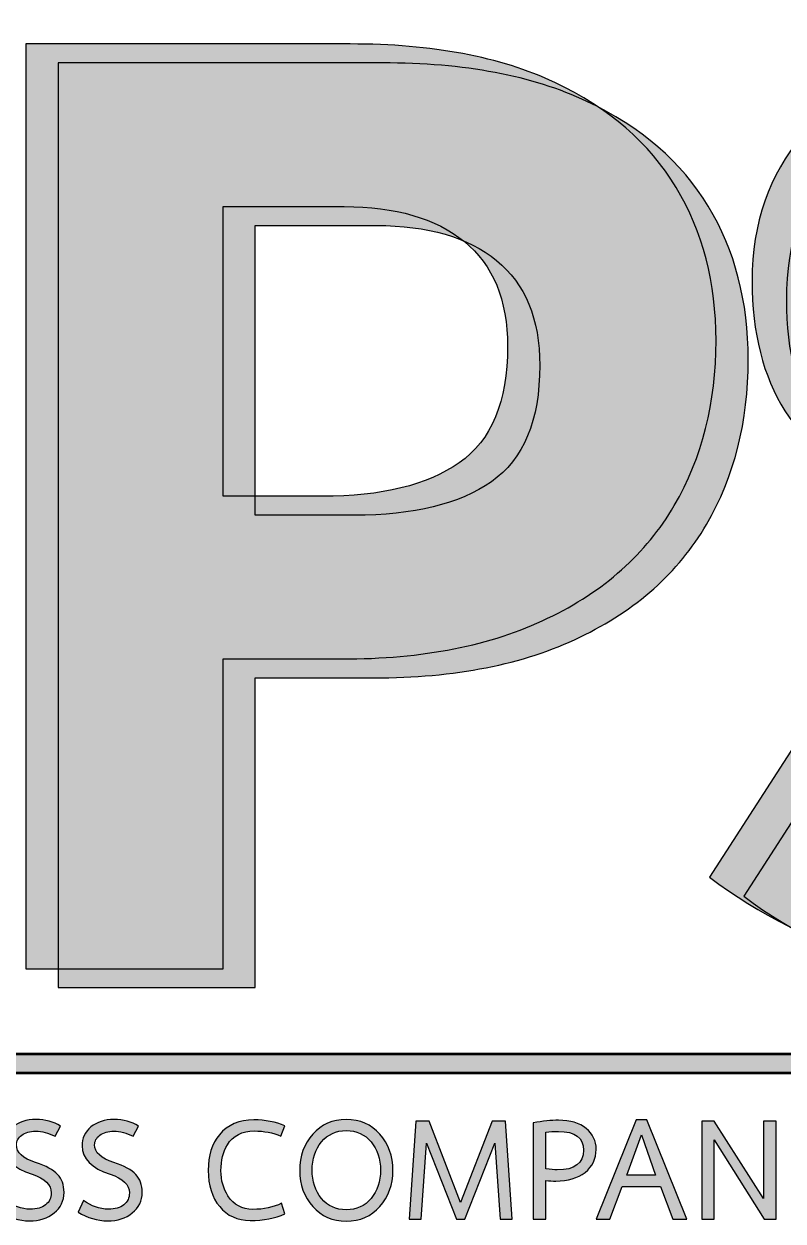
# Model space of a CAD drawing. Header units: feet. Extents: x 0 to 841, y 0 to 594.
# Drawn here: x 607.16 to 610.68, y 29.43 to 34.99 of the extents above; entities that cross this region are included whole.
import ezdxf

# ---------------------------------------------------------------- set-up
doc = ezdxf.new("R2010")
doc.units = ezdxf.units.FT
doc.header["$MEASUREMENT"] = 0
doc.layers.add('CPS LOGO', color=7, linetype='Continuous')
doc.layers.add('Layer 1', color=8, linetype='Continuous')

# ---------------------------------------------------------------- blocks, each defined once
blk = doc.blocks.new('CPS LOGO')
h = blk.add_hatch(color=256)
h.dxf.hatch_style = 1
edge = h.paths.add_edge_path()
edge.add_spline(control_points=[(-6.096, -4.773), (-6.096, -4.951), (-6.166, -5.095), (-6.304, -5.205), (-6.442, -5.315), (-6.615, -5.37), (-6.822, -5.37), (-7.042, -5.37), (-7.248, -5.309), (-7.438, -5.186), (-7.438, -5.186), (-7.325, -4.941), (-7.325, -4.941), (-7.165, -5.064), (-6.992, -5.125), (-6.805, -5.125), (-6.668, -5.125), (-6.56, -5.095), (-6.482, -5.033), (-6.404, -4.971), (-6.365, -4.889), (-6.365, -4.786), (-6.365, -4.614), (-6.499, -4.483), (-6.767, -4.394), (-7.161, -4.265), (-7.358, -4.068), (-7.358, -3.801), (-7.358, -3.64), (-7.296, -3.508), (-7.172, -3.403), (-7.047, -3.299), (-6.886, -3.246), (-6.687, -3.246), (-6.489, -3.246), (-6.317, -3.292), (-6.172, -3.384), (-6.172, -3.384), (-6.285, -3.599), (-6.285, -3.599), (-6.425, -3.527), (-6.56, -3.491), (-6.692, -3.491), (-6.812, -3.491), (-6.909, -3.519), (-6.983, -3.575), (-7.057, -3.631), (-7.094, -3.699), (-7.094, -3.779), (-7.094, -3.937), (-6.96, -4.06), (-6.692, -4.149), (-6.474, -4.221), (-6.32, -4.304), (-6.231, -4.399), (-6.141, -4.493), (-6.096, -4.618), (-6.096, -4.773)], knot_values=[0, 0, 0, 0, 1, 1, 1, 2, 2, 2, 3, 3, 3, 4, 4, 4, 5, 5, 5, 6, 6, 6, 7, 7, 7, 8, 8, 8, 9, 9, 9, 10, 10, 10, 11, 11, 11, 12, 12, 12, 13, 13, 13, 14, 14, 14, 15, 15, 15, 16, 16, 16, 17, 17, 17, 18, 18, 18, 19, 19, 19, 19], degree=3, periodic=0)
h = blk.add_hatch(color=256)
h.dxf.hatch_style = 1
edge = h.paths.add_edge_path()
edge.add_spline(control_points=[(-4.458, -4.773), (-4.458, -4.951), (-4.527, -5.095), (-4.665, -5.205), (-4.803, -5.315), (-4.976, -5.37), (-5.183, -5.37), (-5.403, -5.37), (-5.609, -5.309), (-5.799, -5.186), (-5.799, -5.186), (-5.686, -4.941), (-5.686, -4.941), (-5.526, -5.064), (-5.353, -5.125), (-5.166, -5.125), (-5.029, -5.125), (-4.921, -5.095), (-4.843, -5.033), (-4.765, -4.971), (-4.726, -4.889), (-4.726, -4.786), (-4.726, -4.614), (-4.86, -4.483), (-5.128, -4.394), (-5.522, -4.265), (-5.719, -4.068), (-5.719, -3.801), (-5.719, -3.64), (-5.657, -3.508), (-5.533, -3.403), (-5.408, -3.299), (-5.247, -3.246), (-5.049, -3.246), (-4.85, -3.246), (-4.678, -3.292), (-4.533, -3.384), (-4.533, -3.384), (-4.646, -3.599), (-4.646, -3.599), (-4.786, -3.527), (-4.921, -3.491), (-5.053, -3.491), (-5.173, -3.491), (-5.27, -3.519), (-5.344, -3.575), (-5.418, -3.631), (-5.455, -3.699), (-5.455, -3.779), (-5.455, -3.937), (-5.321, -4.06), (-5.053, -4.149), (-4.835, -4.221), (-4.681, -4.304), (-4.592, -4.399), (-4.502, -4.493), (-4.458, -4.618), (-4.458, -4.773)], knot_values=[0, 0, 0, 0, 1, 1, 1, 2, 2, 2, 3, 3, 3, 4, 4, 4, 5, 5, 5, 6, 6, 6, 7, 7, 7, 8, 8, 8, 9, 9, 9, 10, 10, 10, 11, 11, 11, 12, 12, 12, 13, 13, 13, 14, 14, 14, 15, 15, 15, 16, 16, 16, 17, 17, 17, 18, 18, 18, 19, 19, 19, 19], degree=3, periodic=0)
h = blk.add_hatch(color=256)
h.dxf.hatch_style = 1
edge = h.paths.add_edge_path()
edge.add_spline(control_points=[(-1.465, -5.224), (-1.669, -5.316), (-1.912, -5.362), (-2.194, -5.362), (-2.46, -5.362), (-2.673, -5.265), (-2.833, -5.072), (-2.994, -4.878), (-3.074, -4.625), (-3.074, -4.313), (-3.074, -4.003), (-2.996, -3.754), (-2.84, -3.565), (-2.666, -3.358), (-2.425, -3.255), (-2.115, -3.255), (-1.877, -3.255), (-1.66, -3.296), (-1.465, -3.38), (-1.465, -3.38), (-1.549, -3.595), (-1.549, -3.595), (-1.716, -3.523), (-1.902, -3.487), (-2.106, -3.487), (-2.363, -3.487), (-2.552, -3.585), (-2.672, -3.779), (-2.761, -3.923), (-2.806, -4.103), (-2.806, -4.321), (-2.806, -4.522), (-2.757, -4.697), (-2.659, -4.846), (-2.536, -5.035), (-2.363, -5.13), (-2.14, -5.13), (-1.908, -5.13), (-1.707, -5.087), (-1.536, -5.001), (-1.536, -5.001), (-1.465, -5.224), (-1.465, -5.224)], knot_values=[0, 0, 0, 0, 1, 1, 1, 2, 2, 2, 3, 3, 3, 4, 4, 4, 5, 5, 5, 6, 6, 6, 7, 7, 7, 8, 8, 8, 9, 9, 9, 10, 10, 10, 11, 11, 11, 12, 12, 12, 13, 13, 13, 14, 14, 14, 14], degree=3, periodic=0)
h = blk.add_hatch(color=256)
h.dxf.hatch_style = 1
edge = h.paths.add_edge_path()
edge.add_spline(control_points=[(0.539, -4.308), (0.539, -4.073), (0.473, -3.876), (0.342, -3.717), (0.21, -3.558), (0.037, -3.478), (-0.178, -3.478), (-0.393, -3.478), (-0.566, -3.558), (-0.698, -3.717), (-0.829, -3.876), (-0.895, -4.073), (-0.895, -4.308), (-0.895, -4.544), (-0.829, -4.741), (-0.698, -4.9), (-0.566, -5.059), (-0.393, -5.138), (-0.178, -5.138), (0.037, -5.138), (0.21, -5.059), (0.342, -4.9), (0.473, -4.741), (0.539, -4.544), (0.539, -4.308)], knot_values=[0, 0, 0, 0, 1, 1, 1, 2, 2, 2, 3, 3, 3, 4, 4, 4, 5, 5, 5, 6, 6, 6, 7, 7, 7, 8, 8, 8, 8], degree=3, periodic=0)
edge = h.paths.add_edge_path()
edge.add_spline(control_points=[(0.799, -4.313), (0.799, -4.614), (0.708, -4.866), (0.526, -5.07), (0.344, -5.273), (0.11, -5.375), (-0.178, -5.375), (-0.466, -5.375), (-0.701, -5.273), (-0.882, -5.07), (-1.064, -4.866), (-1.155, -4.614), (-1.155, -4.313), (-1.155, -4.012), (-1.064, -3.759), (-0.882, -3.554), (-0.701, -3.349), (-0.466, -3.246), (-0.178, -3.246), (0.11, -3.246), (0.344, -3.349), (0.526, -3.554), (0.708, -3.759), (0.799, -4.012), (0.799, -4.313)], knot_values=[0, 0, 0, 0, 1, 1, 1, 2, 2, 2, 3, 3, 3, 4, 4, 4, 5, 5, 5, 6, 6, 6, 7, 7, 7, 8, 8, 8, 8], degree=3, periodic=0)
h = blk.add_hatch(color=256)
h.dxf.hatch_style = 1
edge = h.paths.add_edge_path()
edge.add_spline(control_points=[(6.306, -4.416), (6.306, -4.416), (6.013, -3.565), (6.013, -3.565), (6.013, -3.565), (5.703, -4.416), (5.703, -4.416), (5.703, -4.416), (6.306, -4.416), (6.306, -4.416)], knot_values=[0, 0, 0, 0, 1, 1, 1, 2, 2, 2, 3, 3, 3, 3], degree=3, periodic=0)
edge = h.paths.add_edge_path()
edge.add_spline(control_points=[(6.96, -5.332), (6.96, -5.332), (6.671, -5.332), (6.671, -5.332), (6.671, -5.332), (6.407, -4.648), (6.407, -4.648), (6.407, -4.648), (5.606, -4.648), (5.606, -4.648), (5.606, -4.648), (5.346, -5.332), (5.346, -5.332), (5.346, -5.332), (5.061, -5.332), (5.061, -5.332), (5.061, -5.332), (5.9, -3.255), (5.9, -3.255), (5.9, -3.255), (6.126, -3.255), (6.126, -3.255), (6.126, -3.255), (6.96, -5.332), (6.96, -5.332)], knot_values=[0, 0, 0, 0, 1, 1, 1, 2, 2, 2, 3, 3, 3, 4, 4, 4, 5, 5, 5, 6, 6, 6, 7, 7, 7, 8, 8, 8, 8], degree=3, periodic=0)
h = blk.add_hatch(color=256)
h.dxf.hatch_style = 1
edge = h.paths.add_edge_path()
edge.add_spline(control_points=[(3.301, -5.332), (3.301, -5.332), (3.045, -5.332), (3.045, -5.332), (3.045, -5.332), (2.936, -3.745), (2.936, -3.745), (2.936, -3.745), (2.307, -5.332), (2.307, -5.332), (2.307, -5.332), (2.131, -5.332), (2.131, -5.332), (2.131, -5.332), (1.503, -3.745), (1.503, -3.745), (1.503, -3.745), (1.394, -5.332), (1.394, -5.332), (1.394, -5.332), (1.138, -5.332), (1.138, -5.332), (1.138, -5.332), (1.281, -3.285), (1.281, -3.285), (1.281, -3.285), (1.557, -3.285), (1.557, -3.285), (1.557, -3.285), (2.219, -4.988), (2.219, -4.988), (2.219, -4.988), (2.882, -3.285), (2.882, -3.285), (2.882, -3.285), (3.158, -3.285), (3.158, -3.285), (3.158, -3.285), (3.301, -5.332), (3.301, -5.332)], knot_values=[0, 0, 0, 0, 1, 1, 1, 2, 2, 2, 3, 3, 3, 4, 4, 4, 5, 5, 5, 6, 6, 6, 7, 7, 7, 8, 8, 8, 9, 9, 9, 10, 10, 10, 11, 11, 11, 12, 12, 12, 13, 13, 13, 13], degree=3, periodic=0)
h = blk.add_hatch(color=256)
h.dxf.hatch_style = 1
edge = h.paths.add_edge_path()
edge.add_spline(control_points=[(4.797, -3.887), (4.797, -3.626), (4.621, -3.496), (4.269, -3.496), (4.174, -3.496), (4.086, -3.5), (4.005, -3.509), (4.005, -3.509), (4.005, -4.278), (4.005, -4.278), (4.1, -4.295), (4.18, -4.304), (4.244, -4.304), (4.613, -4.304), (4.797, -4.165), (4.797, -3.887)], knot_values=[0, 0, 0, 0, 1, 1, 1, 2, 2, 2, 3, 3, 3, 4, 4, 4, 5, 5, 5, 5], degree=3, periodic=0)
edge = h.paths.add_edge_path()
edge.add_spline(control_points=[(5.061, -3.874), (5.061, -4.072), (4.984, -4.232), (4.829, -4.354), (4.674, -4.475), (4.469, -4.536), (4.215, -4.536), (4.15, -4.536), (4.08, -4.532), (4.005, -4.523), (4.005, -4.523), (4.005, -5.332), (4.005, -5.332), (4.005, -5.332), (3.741, -5.332), (3.741, -5.332), (3.741, -5.332), (3.741, -3.315), (3.741, -3.315), (3.942, -3.281), (4.12, -3.263), (4.273, -3.263), (4.519, -3.263), (4.712, -3.32), (4.852, -3.433), (4.991, -3.547), (5.061, -3.694), (5.061, -3.874)], knot_values=[0, 0, 0, 0, 1, 1, 1, 2, 2, 2, 3, 3, 3, 4, 4, 4, 5, 5, 5, 6, 6, 6, 7, 7, 7, 8, 8, 8, 9, 9, 9, 9], degree=3, periodic=0)
h = blk.add_hatch(color=256)
h.dxf.hatch_style = 1
edge = h.paths.add_edge_path()
edge.add_spline(control_points=[(8.834, -5.332), (8.834, -5.332), (8.582, -5.332), (8.582, -5.332), (8.582, -5.332), (7.538, -3.672), (7.538, -3.672), (7.538, -3.672), (7.538, -5.332), (7.538, -5.332), (7.538, -5.332), (7.274, -5.332), (7.274, -5.332), (7.274, -5.332), (7.274, -3.285), (7.274, -3.285), (7.274, -3.285), (7.538, -3.285), (7.538, -3.285), (7.538, -3.285), (8.57, -4.902), (8.57, -4.902), (8.57, -4.902), (8.57, -3.285), (8.57, -3.285), (8.57, -3.285), (8.834, -3.285), (8.834, -3.285), (8.834, -3.285), (8.834, -5.332), (8.834, -5.332)], knot_values=[0, 0, 0, 0, 1, 1, 1, 2, 2, 2, 3, 3, 3, 4, 4, 4, 5, 5, 5, 6, 6, 6, 7, 7, 7, 8, 8, 8, 9, 9, 9, 10, 10, 10, 10], degree=3, periodic=0)
at = {"layer": 'Layer 1'}
h = blk.add_hatch(color=256, dxfattribs=at)
edge = h.paths.add_edge_path()
edge.add_spline(control_points=[(7.435, 1.828), (7.435, 1.828), (9.349, 4.786), (9.349, 4.786), (11.207, 3.611), (13.027, 3.024), (14.803, 3.024), (15.942, 3.024), (16.837, 3.202), (17.487, 3.562), (18.135, 3.919), (18.46, 4.457), (18.46, 5.175), (18.46, 5.614), (18.355, 5.977), (18.146, 6.267), (17.936, 6.558), (17.565, 6.837), (17.036, 7.106), (16.508, 7.375), (15.713, 7.716), (14.655, 8.138), (14.655, 8.138), (13.966, 8.407), (13.966, 8.407), (12.686, 8.903), (11.658, 9.382), (10.877, 9.841), (10.101, 10.3), (9.481, 10.888), (9.02, 11.605), (8.562, 12.323), (8.331, 13.231), (8.331, 14.325), (8.331, 15.54), (8.684, 16.553), (9.382, 17.36), (10.08, 18.169), (10.978, 18.762), (12.075, 19.141), (13.175, 19.519), (14.345, 19.709), (15.583, 19.709), (16.701, 19.709), (17.855, 19.525), (19.043, 19.154), (20.232, 18.786), (21.366, 18.244), (22.445, 17.524), (22.445, 17.524), (20.508, 14.594), (20.508, 14.594), (19.556, 15.173), (18.712, 15.593), (17.978, 15.851), (17.243, 16.11), (16.45, 16.241), (15.596, 16.241), (14.641, 16.241), (13.922, 16.081), (13.435, 15.76), (12.948, 15.442), (12.708, 15.014), (12.708, 14.476), (12.708, 14.136), (12.807, 13.832), (13.003, 13.563), (13.205, 13.294), (13.56, 13.025), (14.077, 12.756), (14.592, 12.487), (15.337, 12.173), (16.311, 11.815), (16.311, 11.815), (16.966, 11.575), (16.966, 11.575), (18.237, 11.096), (19.264, 10.649), (20.05, 10.229), (20.835, 9.811), (21.493, 9.213), (22.03, 8.435), (22.567, 7.657), (22.835, 6.651), (22.835, 5.417), (22.835, 4.12), (22.494, 3.029), (21.815, 2.141), (21.137, 1.253), (20.213, 0.591), (19.043, 0.153), (17.877, -0.285), (16.552, -0.505), (15.073, -0.505), (12.075, -0.505), (9.53, 0.272), (7.435, 1.828)], knot_values=[0, 0, 0, 0, 1, 1, 1, 2, 2, 2, 3, 3, 3, 4, 4, 4, 5, 5, 5, 6, 6, 6, 7, 7, 7, 8, 8, 8, 9, 9, 9, 10, 10, 10, 11, 11, 11, 12, 12, 12, 13, 13, 13, 14, 14, 14, 15, 15, 15, 16, 16, 16, 17, 17, 17, 18, 18, 18, 19, 19, 19, 20, 20, 20, 21, 21, 21, 22, 22, 22, 23, 23, 23, 24, 24, 24, 25, 25, 25, 26, 26, 26, 27, 27, 27, 28, 28, 28, 29, 29, 29, 30, 30, 30, 31, 31, 31, 32, 32, 32, 32], degree=3, periodic=0)
h = blk.add_hatch(color=256, dxfattribs=at)
edge = h.paths.add_edge_path()
edge.add_spline(control_points=[(2.189, 10.514), (2.865, 10.982), (3.203, 11.794), (3.203, 12.951), (3.203, 13.927), (2.898, 14.66), (2.297, 15.148), (1.697, 15.637), (0.858, 15.881), (-0.223, 15.881), (-0.223, 15.881), (-2.761, 15.881), (-2.761, 15.881), (-2.761, 15.881), (-2.761, 9.811), (-2.761, 9.811), (-2.761, 9.811), (-0.683, 9.811), (-0.683, 9.811), (0.559, 9.811), (1.521, 10.045), (2.189, 10.514)], knot_values=[0, 0, 0, 0, 1, 1, 1, 2, 2, 2, 3, 3, 3, 4, 4, 4, 5, 5, 5, 6, 6, 6, 7, 7, 7, 7], degree=3, periodic=0)
edge = h.paths.add_edge_path()
edge.add_spline(control_points=[(4.193, 18.482), (5.331, 17.944), (6.177, 17.212), (6.738, 16.284), (7.299, 15.357), (7.574, 14.287), (7.574, 13.07), (7.574, 11.773), (7.285, 10.624), (6.7, 9.617), (6.108, 8.61), (5.23, 7.821), (4.042, 7.255), (2.862, 6.684), (1.425, 6.403), (-0.273, 6.403), (-0.273, 6.403), (-2.761, 6.403), (-2.761, 6.403), (-2.761, 6.403), (-2.761, -0.087), (-2.761, -0.087), (-2.761, -0.087), (-6.896, -0.087), (-6.896, -0.087), (-6.896, -0.087), (-6.896, 19.289), (-6.896, 19.289), (-6.896, 19.289), (-0.096, 19.289), (-0.096, 19.289), (1.625, 19.289), (3.055, 19.02), (4.193, 18.482)], knot_values=[0, 0, 0, 0, 1, 1, 1, 2, 2, 2, 3, 3, 3, 4, 4, 4, 5, 5, 5, 6, 6, 6, 7, 7, 7, 8, 8, 8, 9, 9, 9, 10, 10, 10, 11, 11, 11, 11], degree=3, periodic=0)
h = blk.add_hatch(color=9, dxfattribs=at)
edge = h.paths.add_edge_path()
edge.add_spline(control_points=[(8.154, 1.432), (8.154, 1.432), (10.068, 4.39), (10.068, 4.39), (11.925, 3.215), (13.746, 2.628), (15.522, 2.628), (16.661, 2.628), (17.556, 2.806), (18.205, 3.166), (18.853, 3.523), (19.179, 4.061), (19.179, 4.779), (19.179, 5.218), (19.074, 5.581), (18.864, 5.871), (18.655, 6.161), (18.284, 6.44), (17.755, 6.71), (17.226, 6.979), (16.431, 7.32), (15.374, 7.742), (15.374, 7.742), (14.684, 8.011), (14.684, 8.011), (13.405, 8.507), (12.377, 8.985), (11.596, 9.445), (10.82, 9.903), (10.2, 10.491), (9.738, 11.209), (9.281, 11.927), (9.05, 12.835), (9.05, 13.929), (9.05, 15.144), (9.402, 16.157), (10.1, 16.964), (10.799, 17.773), (11.697, 18.366), (12.794, 18.745), (13.894, 19.123), (15.064, 19.313), (16.302, 19.313), (17.419, 19.313), (18.574, 19.129), (19.762, 18.758), (20.95, 18.39), (22.085, 17.848), (23.164, 17.128), (23.164, 17.128), (21.227, 14.198), (21.227, 14.198), (20.275, 14.777), (19.43, 15.197), (18.697, 15.455), (17.961, 15.714), (17.168, 15.845), (16.315, 15.845), (15.36, 15.845), (14.641, 15.685), (14.154, 15.364), (13.667, 15.046), (13.427, 14.618), (13.427, 14.08), (13.427, 13.74), (13.526, 13.436), (13.722, 13.167), (13.923, 12.898), (14.279, 12.629), (14.796, 12.36), (15.311, 12.091), (16.056, 11.777), (17.029, 11.419), (17.029, 11.419), (17.684, 11.179), (17.684, 11.179), (18.955, 10.7), (19.983, 10.253), (20.769, 9.833), (21.554, 9.415), (22.212, 8.817), (22.749, 8.038), (23.285, 7.261), (23.553, 6.255), (23.553, 5.021), (23.553, 3.724), (23.213, 2.632), (22.534, 1.745), (21.856, 0.857), (20.932, 0.195), (19.762, -0.243), (18.595, -0.682), (17.27, -0.901), (15.791, -0.901), (12.794, -0.901), (10.249, -0.124), (8.154, 1.432)], knot_values=[0, 0, 0, 0, 1, 1, 1, 2, 2, 2, 3, 3, 3, 4, 4, 4, 5, 5, 5, 6, 6, 6, 7, 7, 7, 8, 8, 8, 9, 9, 9, 10, 10, 10, 11, 11, 11, 12, 12, 12, 13, 13, 13, 14, 14, 14, 15, 15, 15, 16, 16, 16, 17, 17, 17, 18, 18, 18, 19, 19, 19, 20, 20, 20, 21, 21, 21, 22, 22, 22, 23, 23, 23, 24, 24, 24, 25, 25, 25, 26, 26, 26, 27, 27, 27, 28, 28, 28, 29, 29, 29, 30, 30, 30, 31, 31, 31, 32, 32, 32, 32], degree=3, periodic=0)
h = blk.add_hatch(color=9, dxfattribs=at)
edge = h.paths.add_edge_path()
edge.add_spline(control_points=[(2.864, 10.118), (3.54, 10.585), (3.878, 11.398), (3.878, 12.555), (3.878, 13.531), (3.573, 14.264), (2.972, 14.752), (2.372, 15.241), (1.533, 15.485), (0.452, 15.485), (0.452, 15.485), (-2.086, 15.485), (-2.086, 15.485), (-2.086, 15.485), (-2.086, 9.415), (-2.086, 9.415), (-2.086, 9.415), (-0.009, 9.415), (-0.009, 9.415), (1.234, 9.415), (2.196, 9.649), (2.864, 10.118)], knot_values=[0, 0, 0, 0, 1, 1, 1, 2, 2, 2, 3, 3, 3, 4, 4, 4, 5, 5, 5, 6, 6, 6, 7, 7, 7, 7], degree=3, periodic=0)
edge = h.paths.add_edge_path()
edge.add_spline(control_points=[(4.868, 18.086), (6.005, 17.548), (6.852, 16.816), (7.413, 15.888), (7.974, 14.961), (8.249, 13.891), (8.249, 12.674), (8.249, 11.377), (7.959, 10.228), (7.374, 9.221), (6.783, 8.214), (5.904, 7.425), (4.717, 6.859), (3.537, 6.288), (2.099, 6.007), (0.401, 6.007), (0.401, 6.007), (-2.086, 6.007), (-2.086, 6.007), (-2.086, 6.007), (-2.086, -0.483), (-2.086, -0.483), (-2.086, -0.483), (-6.221, -0.483), (-6.221, -0.483), (-6.221, -0.483), (-6.221, 18.893), (-6.221, 18.893), (-6.221, 18.893), (0.579, 18.893), (0.579, 18.893), (2.299, 18.893), (3.73, 18.624), (4.868, 18.086)], knot_values=[0, 0, 0, 0, 1, 1, 1, 2, 2, 2, 3, 3, 3, 4, 4, 4, 5, 5, 5, 6, 6, 6, 7, 7, 7, 8, 8, 8, 9, 9, 9, 10, 10, 10, 11, 11, 11, 11], degree=3, periodic=0)
h = blk.add_hatch(color=256, dxfattribs=at)
edge = h.paths.add_edge_path()
edge.add_spline(control_points=[(-23.12, -2.271), (-23.12, -2.136), (-23.12, -2.017), (-23.12, -1.881), (-7.706, -1.881), (7.702, -1.881), (23.124, -1.881), (23.124, -2.005), (23.124, -2.129), (23.124, -2.271), (7.72, -2.271), (-7.689, -2.271), (-23.12, -2.271)], knot_values=[0, 0, 0, 0, 1, 1, 1, 2, 2, 2, 3, 3, 3, 4, 4, 4, 4], degree=3, periodic=0)
for points, knots in [([(7.435, 1.828), (7.435, 1.828), (9.349, 4.786), (9.349, 4.786), (11.207, 3.611), (13.027, 3.024), (14.803, 3.024), (15.942, 3.024), (16.837, 3.202), (17.487, 3.562), (18.135, 3.919), (18.46, 4.457), (18.46, 5.175), (18.46, 5.614), (18.355, 5.977), (18.146, 6.267), (17.936, 6.558), (17.565, 6.837), (17.036, 7.106), (16.508, 7.375), (15.713, 7.716), (14.655, 8.138), (14.655, 8.138), (13.966, 8.407), (13.966, 8.407), (12.686, 8.903), (11.658, 9.382), (10.877, 9.841), (10.101, 10.3), (9.481, 10.888), (9.02, 11.605), (8.562, 12.323), (8.331, 13.231), (8.331, 14.325), (8.331, 15.54), (8.684, 16.553), (9.382, 17.36), (10.08, 18.169), (10.978, 18.762), (12.075, 19.141), (13.175, 19.519), (14.345, 19.709), (15.583, 19.709), (16.701, 19.709), (17.855, 19.525), (19.043, 19.154), (20.232, 18.786), (21.366, 18.244), (22.445, 17.524), (22.445, 17.524), (20.508, 14.594), (20.508, 14.594), (19.556, 15.173), (18.712, 15.593), (17.978, 15.851), (17.243, 16.11), (16.45, 16.241), (15.596, 16.241), (14.641, 16.241), (13.922, 16.081), (13.435, 15.76), (12.948, 15.442), (12.708, 15.014), (12.708, 14.476), (12.708, 14.136), (12.807, 13.832), (13.003, 13.563), (13.205, 13.294), (13.56, 13.025), (14.077, 12.756), (14.592, 12.487), (15.337, 12.173), (16.311, 11.815), (16.311, 11.815), (16.966, 11.575), (16.966, 11.575), (18.237, 11.096), (19.264, 10.649), (20.05, 10.229), (20.835, 9.811), (21.493, 9.213), (22.03, 8.435), (22.567, 7.657), (22.835, 6.651), (22.835, 5.417), (22.835, 4.12), (22.494, 3.029), (21.815, 2.141), (21.137, 1.253), (20.213, 0.591), (19.043, 0.153), (17.877, -0.285), (16.552, -0.505), (15.073, -0.505), (12.075, -0.505), (9.53, 0.272), (7.435, 1.828)], [0, 0, 0, 0, 1, 1, 1, 2, 2, 2, 3, 3, 3, 4, 4, 4, 5, 5, 5, 6, 6, 6, 7, 7, 7, 8, 8, 8, 9, 9, 9, 10, 10, 10, 11, 11, 11, 12, 12, 12, 13, 13, 13, 14, 14, 14, 15, 15, 15, 16, 16, 16, 17, 17, 17, 18, 18, 18, 19, 19, 19, 20, 20, 20, 21, 21, 21, 22, 22, 22, 23, 23, 23, 24, 24, 24, 25, 25, 25, 26, 26, 26, 27, 27, 27, 28, 28, 28, 29, 29, 29, 30, 30, 30, 31, 31, 31, 32, 32, 32, 32]), ([(4.193, 18.482), (5.331, 17.944), (6.177, 17.212), (6.738, 16.284), (7.299, 15.357), (7.574, 14.287), (7.574, 13.07), (7.574, 11.773), (7.285, 10.624), (6.7, 9.617), (6.108, 8.61), (5.23, 7.821), (4.042, 7.255), (2.862, 6.684), (1.425, 6.403), (-0.273, 6.403), (-0.273, 6.403), (-2.761, 6.403), (-2.761, 6.403), (-2.761, 6.403), (-2.761, -0.087), (-2.761, -0.087), (-2.761, -0.087), (-6.896, -0.087), (-6.896, -0.087), (-6.896, -0.087), (-6.896, 19.289), (-6.896, 19.289), (-6.896, 19.289), (-0.096, 19.289), (-0.096, 19.289), (1.625, 19.289), (3.055, 19.02), (4.193, 18.482)], [0, 0, 0, 0, 1, 1, 1, 2, 2, 2, 3, 3, 3, 4, 4, 4, 5, 5, 5, 6, 6, 6, 7, 7, 7, 8, 8, 8, 9, 9, 9, 10, 10, 10, 11, 11, 11, 11]), ([(8.154, 1.432), (8.154, 1.432), (10.068, 4.39), (10.068, 4.39), (11.925, 3.215), (13.746, 2.628), (15.522, 2.628), (16.661, 2.628), (17.556, 2.806), (18.205, 3.166), (18.853, 3.523), (19.179, 4.061), (19.179, 4.779), (19.179, 5.218), (19.074, 5.581), (18.864, 5.871), (18.655, 6.161), (18.284, 6.44), (17.755, 6.71), (17.226, 6.979), (16.431, 7.32), (15.374, 7.742), (15.374, 7.742), (14.684, 8.011), (14.684, 8.011), (13.405, 8.507), (12.377, 8.985), (11.596, 9.445), (10.82, 9.903), (10.2, 10.491), (9.738, 11.209), (9.281, 11.927), (9.05, 12.835), (9.05, 13.929), (9.05, 15.144), (9.402, 16.157), (10.1, 16.964), (10.799, 17.773), (11.697, 18.366), (12.794, 18.745), (13.894, 19.123), (15.064, 19.313), (16.302, 19.313), (17.419, 19.313), (18.574, 19.129), (19.762, 18.758), (20.95, 18.39), (22.085, 17.848), (23.164, 17.128), (23.164, 17.128), (21.227, 14.198), (21.227, 14.198), (20.275, 14.777), (19.43, 15.197), (18.697, 15.455), (17.961, 15.714), (17.168, 15.845), (16.315, 15.845), (15.36, 15.845), (14.641, 15.685), (14.154, 15.364), (13.667, 15.046), (13.427, 14.618), (13.427, 14.08), (13.427, 13.74), (13.526, 13.436), (13.722, 13.167), (13.923, 12.898), (14.279, 12.629), (14.796, 12.36), (15.311, 12.091), (16.056, 11.777), (17.029, 11.419), (17.029, 11.419), (17.684, 11.179), (17.684, 11.179), (18.955, 10.7), (19.983, 10.253), (20.769, 9.833), (21.554, 9.415), (22.212, 8.817), (22.749, 8.038), (23.285, 7.261), (23.553, 6.255), (23.553, 5.021), (23.553, 3.724), (23.213, 2.632), (22.534, 1.745), (21.856, 0.857), (20.932, 0.195), (19.762, -0.243), (18.595, -0.682), (17.27, -0.901), (15.791, -0.901), (12.794, -0.901), (10.249, -0.124), (8.154, 1.432)], [0, 0, 0, 0, 1, 1, 1, 2, 2, 2, 3, 3, 3, 4, 4, 4, 5, 5, 5, 6, 6, 6, 7, 7, 7, 8, 8, 8, 9, 9, 9, 10, 10, 10, 11, 11, 11, 12, 12, 12, 13, 13, 13, 14, 14, 14, 15, 15, 15, 16, 16, 16, 17, 17, 17, 18, 18, 18, 19, 19, 19, 20, 20, 20, 21, 21, 21, 22, 22, 22, 23, 23, 23, 24, 24, 24, 25, 25, 25, 26, 26, 26, 27, 27, 27, 28, 28, 28, 29, 29, 29, 30, 30, 30, 31, 31, 31, 32, 32, 32, 32]), ([(4.868, 18.086), (6.005, 17.548), (6.852, 16.816), (7.413, 15.888), (7.974, 14.961), (8.249, 13.891), (8.249, 12.674), (8.249, 11.377), (7.959, 10.228), (7.374, 9.221), (6.783, 8.214), (5.904, 7.425), (4.717, 6.859), (3.537, 6.288), (2.099, 6.007), (0.401, 6.007), (0.401, 6.007), (-2.086, 6.007), (-2.086, 6.007), (-2.086, 6.007), (-2.086, -0.483), (-2.086, -0.483), (-2.086, -0.483), (-6.221, -0.483), (-6.221, -0.483), (-6.221, -0.483), (-6.221, 18.893), (-6.221, 18.893), (-6.221, 18.893), (0.579, 18.893), (0.579, 18.893), (2.299, 18.893), (3.73, 18.624), (4.868, 18.086)], [0, 0, 0, 0, 1, 1, 1, 2, 2, 2, 3, 3, 3, 4, 4, 4, 5, 5, 5, 6, 6, 6, 7, 7, 7, 8, 8, 8, 9, 9, 9, 10, 10, 10, 11, 11, 11, 11]), ([(2.189, 10.514), (2.865, 10.982), (3.203, 11.794), (3.203, 12.951), (3.203, 13.927), (2.898, 14.66), (2.297, 15.148), (1.697, 15.637), (0.858, 15.881), (-0.223, 15.881), (-0.223, 15.881), (-2.761, 15.881), (-2.761, 15.881), (-2.761, 15.881), (-2.761, 9.811), (-2.761, 9.811), (-2.761, 9.811), (-0.683, 9.811), (-0.683, 9.811), (0.559, 9.811), (1.521, 10.045), (2.189, 10.514)], [0, 0, 0, 0, 1, 1, 1, 2, 2, 2, 3, 3, 3, 4, 4, 4, 5, 5, 5, 6, 6, 6, 7, 7, 7, 7]), ([(2.864, 10.118), (3.54, 10.585), (3.878, 11.398), (3.878, 12.555), (3.878, 13.531), (3.573, 14.264), (2.972, 14.752), (2.372, 15.241), (1.533, 15.485), (0.452, 15.485), (0.452, 15.485), (-2.086, 15.485), (-2.086, 15.485), (-2.086, 15.485), (-2.086, 9.415), (-2.086, 9.415), (-2.086, 9.415), (-0.009, 9.415), (-0.009, 9.415), (1.234, 9.415), (2.196, 9.649), (2.864, 10.118)], [0, 0, 0, 0, 1, 1, 1, 2, 2, 2, 3, 3, 3, 4, 4, 4, 5, 5, 5, 6, 6, 6, 7, 7, 7, 7]), ([(-23.12, -2.271), (-23.12, -2.136), (-23.12, -2.017), (-23.12, -1.881), (-7.706, -1.881), (7.702, -1.881), (23.124, -1.881), (23.124, -2.005), (23.124, -2.129), (23.124, -2.271), (7.72, -2.271), (-7.689, -2.271), (-23.12, -2.271)], [0, 0, 0, 0, 1, 1, 1, 2, 2, 2, 3, 3, 3, 4, 4, 4, 4]), ([(-6.096, -4.773), (-6.096, -4.951), (-6.166, -5.095), (-6.304, -5.205), (-6.442, -5.315), (-6.615, -5.37), (-6.822, -5.37), (-7.042, -5.37), (-7.248, -5.309), (-7.438, -5.186), (-7.438, -5.186), (-7.325, -4.941), (-7.325, -4.941), (-7.165, -5.064), (-6.992, -5.125), (-6.805, -5.125), (-6.668, -5.125), (-6.56, -5.095), (-6.482, -5.033), (-6.404, -4.971), (-6.365, -4.889), (-6.365, -4.786), (-6.365, -4.614), (-6.499, -4.483), (-6.767, -4.394), (-7.161, -4.265), (-7.358, -4.068), (-7.358, -3.801), (-7.358, -3.64), (-7.296, -3.508), (-7.172, -3.403), (-7.047, -3.299), (-6.886, -3.246), (-6.687, -3.246), (-6.489, -3.246), (-6.317, -3.292), (-6.172, -3.384), (-6.172, -3.384), (-6.285, -3.599), (-6.285, -3.599), (-6.425, -3.527), (-6.56, -3.491), (-6.692, -3.491), (-6.812, -3.491), (-6.909, -3.519), (-6.983, -3.575), (-7.057, -3.631), (-7.094, -3.699), (-7.094, -3.779), (-7.094, -3.937), (-6.96, -4.06), (-6.692, -4.149), (-6.474, -4.221), (-6.32, -4.304), (-6.231, -4.399), (-6.141, -4.493), (-6.096, -4.618), (-6.096, -4.773)], [0, 0, 0, 0, 1, 1, 1, 2, 2, 2, 3, 3, 3, 4, 4, 4, 5, 5, 5, 6, 6, 6, 7, 7, 7, 8, 8, 8, 9, 9, 9, 10, 10, 10, 11, 11, 11, 12, 12, 12, 13, 13, 13, 14, 14, 14, 15, 15, 15, 16, 16, 16, 17, 17, 17, 18, 18, 18, 19, 19, 19, 19]), ([(-4.458, -4.773), (-4.458, -4.951), (-4.527, -5.095), (-4.665, -5.205), (-4.803, -5.315), (-4.976, -5.37), (-5.183, -5.37), (-5.403, -5.37), (-5.609, -5.309), (-5.799, -5.186), (-5.799, -5.186), (-5.686, -4.941), (-5.686, -4.941), (-5.526, -5.064), (-5.353, -5.125), (-5.166, -5.125), (-5.029, -5.125), (-4.921, -5.095), (-4.843, -5.033), (-4.765, -4.971), (-4.726, -4.889), (-4.726, -4.786), (-4.726, -4.614), (-4.86, -4.483), (-5.128, -4.394), (-5.522, -4.265), (-5.719, -4.068), (-5.719, -3.801), (-5.719, -3.64), (-5.657, -3.508), (-5.533, -3.403), (-5.408, -3.299), (-5.247, -3.246), (-5.049, -3.246), (-4.85, -3.246), (-4.678, -3.292), (-4.533, -3.384), (-4.533, -3.384), (-4.646, -3.599), (-4.646, -3.599), (-4.786, -3.527), (-4.921, -3.491), (-5.053, -3.491), (-5.173, -3.491), (-5.27, -3.519), (-5.344, -3.575), (-5.418, -3.631), (-5.455, -3.699), (-5.455, -3.779), (-5.455, -3.937), (-5.321, -4.06), (-5.053, -4.149), (-4.835, -4.221), (-4.681, -4.304), (-4.592, -4.399), (-4.502, -4.493), (-4.458, -4.618), (-4.458, -4.773)], [0, 0, 0, 0, 1, 1, 1, 2, 2, 2, 3, 3, 3, 4, 4, 4, 5, 5, 5, 6, 6, 6, 7, 7, 7, 8, 8, 8, 9, 9, 9, 10, 10, 10, 11, 11, 11, 12, 12, 12, 13, 13, 13, 14, 14, 14, 15, 15, 15, 16, 16, 16, 17, 17, 17, 18, 18, 18, 19, 19, 19, 19]), ([(-1.465, -5.224), (-1.669, -5.316), (-1.912, -5.362), (-2.194, -5.362), (-2.46, -5.362), (-2.673, -5.265), (-2.833, -5.072), (-2.994, -4.878), (-3.074, -4.625), (-3.074, -4.313), (-3.074, -4.003), (-2.996, -3.754), (-2.84, -3.565), (-2.666, -3.358), (-2.425, -3.255), (-2.115, -3.255), (-1.877, -3.255), (-1.66, -3.296), (-1.465, -3.38), (-1.465, -3.38), (-1.549, -3.595), (-1.549, -3.595), (-1.716, -3.523), (-1.902, -3.487), (-2.106, -3.487), (-2.363, -3.487), (-2.552, -3.585), (-2.672, -3.779), (-2.761, -3.923), (-2.806, -4.103), (-2.806, -4.321), (-2.806, -4.522), (-2.757, -4.697), (-2.659, -4.846), (-2.536, -5.035), (-2.363, -5.13), (-2.14, -5.13), (-1.908, -5.13), (-1.707, -5.087), (-1.536, -5.001), (-1.536, -5.001), (-1.465, -5.224), (-1.465, -5.224)], [0, 0, 0, 0, 1, 1, 1, 2, 2, 2, 3, 3, 3, 4, 4, 4, 5, 5, 5, 6, 6, 6, 7, 7, 7, 8, 8, 8, 9, 9, 9, 10, 10, 10, 11, 11, 11, 12, 12, 12, 13, 13, 13, 14, 14, 14, 14]), ([(0.799, -4.313), (0.799, -4.614), (0.708, -4.866), (0.526, -5.07), (0.344, -5.273), (0.11, -5.375), (-0.178, -5.375), (-0.466, -5.375), (-0.701, -5.273), (-0.882, -5.07), (-1.064, -4.866), (-1.155, -4.614), (-1.155, -4.313), (-1.155, -4.012), (-1.064, -3.759), (-0.882, -3.554), (-0.701, -3.349), (-0.466, -3.246), (-0.178, -3.246), (0.11, -3.246), (0.344, -3.349), (0.526, -3.554), (0.708, -3.759), (0.799, -4.012), (0.799, -4.313)], [0, 0, 0, 0, 1, 1, 1, 2, 2, 2, 3, 3, 3, 4, 4, 4, 5, 5, 5, 6, 6, 6, 7, 7, 7, 8, 8, 8, 8]), ([(6.96, -5.332), (6.96, -5.332), (6.671, -5.332), (6.671, -5.332), (6.671, -5.332), (6.407, -4.648), (6.407, -4.648), (6.407, -4.648), (5.606, -4.648), (5.606, -4.648), (5.606, -4.648), (5.346, -5.332), (5.346, -5.332), (5.346, -5.332), (5.061, -5.332), (5.061, -5.332), (5.061, -5.332), (5.9, -3.255), (5.9, -3.255), (5.9, -3.255), (6.126, -3.255), (6.126, -3.255), (6.126, -3.255), (6.96, -5.332), (6.96, -5.332)], [0, 0, 0, 0, 1, 1, 1, 2, 2, 2, 3, 3, 3, 4, 4, 4, 5, 5, 5, 6, 6, 6, 7, 7, 7, 8, 8, 8, 8]), ([(0.539, -4.308), (0.539, -4.073), (0.473, -3.876), (0.342, -3.717), (0.21, -3.558), (0.037, -3.478), (-0.178, -3.478), (-0.393, -3.478), (-0.566, -3.558), (-0.698, -3.717), (-0.829, -3.876), (-0.895, -4.073), (-0.895, -4.308), (-0.895, -4.544), (-0.829, -4.741), (-0.698, -4.9), (-0.566, -5.059), (-0.393, -5.138), (-0.178, -5.138), (0.037, -5.138), (0.21, -5.059), (0.342, -4.9), (0.473, -4.741), (0.539, -4.544), (0.539, -4.308)], [0, 0, 0, 0, 1, 1, 1, 2, 2, 2, 3, 3, 3, 4, 4, 4, 5, 5, 5, 6, 6, 6, 7, 7, 7, 8, 8, 8, 8]), ([(3.301, -5.332), (3.301, -5.332), (3.045, -5.332), (3.045, -5.332), (3.045, -5.332), (2.936, -3.745), (2.936, -3.745), (2.936, -3.745), (2.307, -5.332), (2.307, -5.332), (2.307, -5.332), (2.131, -5.332), (2.131, -5.332), (2.131, -5.332), (1.503, -3.745), (1.503, -3.745), (1.503, -3.745), (1.394, -5.332), (1.394, -5.332), (1.394, -5.332), (1.138, -5.332), (1.138, -5.332), (1.138, -5.332), (1.281, -3.285), (1.281, -3.285), (1.281, -3.285), (1.557, -3.285), (1.557, -3.285), (1.557, -3.285), (2.219, -4.988), (2.219, -4.988), (2.219, -4.988), (2.882, -3.285), (2.882, -3.285), (2.882, -3.285), (3.158, -3.285), (3.158, -3.285), (3.158, -3.285), (3.301, -5.332), (3.301, -5.332)], [0, 0, 0, 0, 1, 1, 1, 2, 2, 2, 3, 3, 3, 4, 4, 4, 5, 5, 5, 6, 6, 6, 7, 7, 7, 8, 8, 8, 9, 9, 9, 10, 10, 10, 11, 11, 11, 12, 12, 12, 13, 13, 13, 13]), ([(5.061, -3.874), (5.061, -4.072), (4.984, -4.232), (4.829, -4.354), (4.674, -4.475), (4.469, -4.536), (4.215, -4.536), (4.15, -4.536), (4.08, -4.532), (4.005, -4.523), (4.005, -4.523), (4.005, -5.332), (4.005, -5.332), (4.005, -5.332), (3.741, -5.332), (3.741, -5.332), (3.741, -5.332), (3.741, -3.315), (3.741, -3.315), (3.942, -3.281), (4.12, -3.263), (4.273, -3.263), (4.519, -3.263), (4.712, -3.32), (4.852, -3.433), (4.991, -3.547), (5.061, -3.694), (5.061, -3.874)], [0, 0, 0, 0, 1, 1, 1, 2, 2, 2, 3, 3, 3, 4, 4, 4, 5, 5, 5, 6, 6, 6, 7, 7, 7, 8, 8, 8, 9, 9, 9, 9]), ([(4.797, -3.887), (4.797, -3.626), (4.621, -3.496), (4.269, -3.496), (4.174, -3.496), (4.086, -3.5), (4.005, -3.509), (4.005, -3.509), (4.005, -4.278), (4.005, -4.278), (4.1, -4.295), (4.18, -4.304), (4.244, -4.304), (4.613, -4.304), (4.797, -4.165), (4.797, -3.887)], [0, 0, 0, 0, 1, 1, 1, 2, 2, 2, 3, 3, 3, 4, 4, 4, 5, 5, 5, 5]), ([(8.834, -5.332), (8.834, -5.332), (8.582, -5.332), (8.582, -5.332), (8.582, -5.332), (7.538, -3.672), (7.538, -3.672), (7.538, -3.672), (7.538, -5.332), (7.538, -5.332), (7.538, -5.332), (7.274, -5.332), (7.274, -5.332), (7.274, -5.332), (7.274, -3.285), (7.274, -3.285), (7.274, -3.285), (7.538, -3.285), (7.538, -3.285), (7.538, -3.285), (8.57, -4.902), (8.57, -4.902), (8.57, -4.902), (8.57, -3.285), (8.57, -3.285), (8.57, -3.285), (8.834, -3.285), (8.834, -3.285), (8.834, -3.285), (8.834, -5.332), (8.834, -5.332)], [0, 0, 0, 0, 1, 1, 1, 2, 2, 2, 3, 3, 3, 4, 4, 4, 5, 5, 5, 6, 6, 6, 7, 7, 7, 8, 8, 8, 9, 9, 9, 10, 10, 10, 10]), ([(6.306, -4.416), (6.306, -4.416), (6.013, -3.565), (6.013, -3.565), (6.013, -3.565), (5.703, -4.416), (5.703, -4.416), (5.703, -4.416), (6.306, -4.416), (6.306, -4.416)], [0, 0, 0, 0, 1, 1, 1, 2, 2, 2, 3, 3, 3, 3])]:
    blk.add_open_spline(points, degree=3, knots=knots)
at = {"layer": 'Layer 1', "color": 0}
for points, knots in [([(7.435, 1.828), (7.435, 1.828), (9.349, 4.786), (9.349, 4.786), (11.207, 3.611), (13.027, 3.024), (14.803, 3.024), (15.942, 3.024), (16.837, 3.202), (17.487, 3.562), (18.135, 3.919), (18.46, 4.457), (18.46, 5.175), (18.46, 5.614), (18.355, 5.977), (18.146, 6.267), (17.936, 6.558), (17.565, 6.837), (17.036, 7.106), (16.508, 7.375), (15.713, 7.716), (14.655, 8.138), (14.655, 8.138), (13.966, 8.407), (13.966, 8.407), (12.686, 8.903), (11.658, 9.382), (10.877, 9.841), (10.101, 10.3), (9.481, 10.888), (9.02, 11.605), (8.562, 12.323), (8.331, 13.231), (8.331, 14.325), (8.331, 15.54), (8.684, 16.553), (9.382, 17.36), (10.08, 18.169), (10.978, 18.762), (12.075, 19.141), (13.175, 19.519), (14.345, 19.709), (15.583, 19.709), (16.701, 19.709), (17.855, 19.525), (19.043, 19.154), (20.232, 18.786), (21.366, 18.244), (22.445, 17.524), (22.445, 17.524), (20.508, 14.594), (20.508, 14.594), (19.556, 15.173), (18.712, 15.593), (17.978, 15.851), (17.243, 16.11), (16.45, 16.241), (15.596, 16.241), (14.641, 16.241), (13.922, 16.081), (13.435, 15.76), (12.948, 15.442), (12.708, 15.014), (12.708, 14.476), (12.708, 14.136), (12.807, 13.832), (13.003, 13.563), (13.205, 13.294), (13.56, 13.025), (14.077, 12.756), (14.592, 12.487), (15.337, 12.173), (16.311, 11.815), (16.311, 11.815), (16.966, 11.575), (16.966, 11.575), (18.237, 11.096), (19.264, 10.649), (20.05, 10.229), (20.835, 9.811), (21.493, 9.213), (22.03, 8.435), (22.567, 7.657), (22.835, 6.651), (22.835, 5.417), (22.835, 4.12), (22.494, 3.029), (21.815, 2.141), (21.137, 1.253), (20.213, 0.591), (19.043, 0.153), (17.877, -0.285), (16.552, -0.505), (15.073, -0.505), (12.075, -0.505), (9.53, 0.272), (7.435, 1.828)], [0, 0, 0, 0, 1, 1, 1, 2, 2, 2, 3, 3, 3, 4, 4, 4, 5, 5, 5, 6, 6, 6, 7, 7, 7, 8, 8, 8, 9, 9, 9, 10, 10, 10, 11, 11, 11, 12, 12, 12, 13, 13, 13, 14, 14, 14, 15, 15, 15, 16, 16, 16, 17, 17, 17, 18, 18, 18, 19, 19, 19, 20, 20, 20, 21, 21, 21, 22, 22, 22, 23, 23, 23, 24, 24, 24, 25, 25, 25, 26, 26, 26, 27, 27, 27, 28, 28, 28, 29, 29, 29, 30, 30, 30, 31, 31, 31, 32, 32, 32, 32]), ([(4.193, 18.482), (5.331, 17.944), (6.177, 17.212), (6.738, 16.284), (7.299, 15.357), (7.574, 14.287), (7.574, 13.07), (7.574, 11.773), (7.285, 10.624), (6.7, 9.617), (6.108, 8.61), (5.23, 7.821), (4.042, 7.255), (2.862, 6.684), (1.425, 6.403), (-0.273, 6.403), (-0.273, 6.403), (-2.761, 6.403), (-2.761, 6.403), (-2.761, 6.403), (-2.761, -0.087), (-2.761, -0.087), (-2.761, -0.087), (-6.896, -0.087), (-6.896, -0.087), (-6.896, -0.087), (-6.896, 19.289), (-6.896, 19.289), (-6.896, 19.289), (-0.096, 19.289), (-0.096, 19.289), (1.625, 19.289), (3.055, 19.02), (4.193, 18.482)], [0, 0, 0, 0, 1, 1, 1, 2, 2, 2, 3, 3, 3, 4, 4, 4, 5, 5, 5, 6, 6, 6, 7, 7, 7, 8, 8, 8, 9, 9, 9, 10, 10, 10, 11, 11, 11, 11]), ([(8.154, 1.432), (8.154, 1.432), (10.068, 4.39), (10.068, 4.39), (11.925, 3.215), (13.746, 2.628), (15.522, 2.628), (16.661, 2.628), (17.556, 2.806), (18.205, 3.166), (18.853, 3.523), (19.179, 4.061), (19.179, 4.779), (19.179, 5.218), (19.074, 5.581), (18.864, 5.871), (18.655, 6.161), (18.284, 6.44), (17.755, 6.71), (17.226, 6.979), (16.431, 7.32), (15.374, 7.742), (15.374, 7.742), (14.684, 8.011), (14.684, 8.011), (13.405, 8.507), (12.377, 8.985), (11.596, 9.445), (10.82, 9.903), (10.2, 10.491), (9.738, 11.209), (9.281, 11.927), (9.05, 12.835), (9.05, 13.929), (9.05, 15.144), (9.402, 16.157), (10.1, 16.964), (10.799, 17.773), (11.697, 18.366), (12.794, 18.745), (13.894, 19.123), (15.064, 19.313), (16.302, 19.313), (17.419, 19.313), (18.574, 19.129), (19.762, 18.758), (20.95, 18.39), (22.085, 17.848), (23.164, 17.128), (23.164, 17.128), (21.227, 14.198), (21.227, 14.198), (20.275, 14.777), (19.43, 15.197), (18.697, 15.455), (17.961, 15.714), (17.168, 15.845), (16.315, 15.845), (15.36, 15.845), (14.641, 15.685), (14.154, 15.364), (13.667, 15.046), (13.427, 14.618), (13.427, 14.08), (13.427, 13.74), (13.526, 13.436), (13.722, 13.167), (13.923, 12.898), (14.279, 12.629), (14.796, 12.36), (15.311, 12.091), (16.056, 11.777), (17.029, 11.419), (17.029, 11.419), (17.684, 11.179), (17.684, 11.179), (18.955, 10.7), (19.983, 10.253), (20.769, 9.833), (21.554, 9.415), (22.212, 8.817), (22.749, 8.038), (23.285, 7.261), (23.553, 6.255), (23.553, 5.021), (23.553, 3.724), (23.213, 2.632), (22.534, 1.745), (21.856, 0.857), (20.932, 0.195), (19.762, -0.243), (18.595, -0.682), (17.27, -0.901), (15.791, -0.901), (12.794, -0.901), (10.249, -0.124), (8.154, 1.432)], [0, 0, 0, 0, 1, 1, 1, 2, 2, 2, 3, 3, 3, 4, 4, 4, 5, 5, 5, 6, 6, 6, 7, 7, 7, 8, 8, 8, 9, 9, 9, 10, 10, 10, 11, 11, 11, 12, 12, 12, 13, 13, 13, 14, 14, 14, 15, 15, 15, 16, 16, 16, 17, 17, 17, 18, 18, 18, 19, 19, 19, 20, 20, 20, 21, 21, 21, 22, 22, 22, 23, 23, 23, 24, 24, 24, 25, 25, 25, 26, 26, 26, 27, 27, 27, 28, 28, 28, 29, 29, 29, 30, 30, 30, 31, 31, 31, 32, 32, 32, 32]), ([(4.868, 18.086), (6.005, 17.548), (6.852, 16.816), (7.413, 15.888), (7.974, 14.961), (8.249, 13.891), (8.249, 12.674), (8.249, 11.377), (7.959, 10.228), (7.374, 9.221), (6.783, 8.214), (5.904, 7.425), (4.717, 6.859), (3.537, 6.288), (2.099, 6.007), (0.401, 6.007), (0.401, 6.007), (-2.086, 6.007), (-2.086, 6.007), (-2.086, 6.007), (-2.086, -0.483), (-2.086, -0.483), (-2.086, -0.483), (-6.221, -0.483), (-6.221, -0.483), (-6.221, -0.483), (-6.221, 18.893), (-6.221, 18.893), (-6.221, 18.893), (0.579, 18.893), (0.579, 18.893), (2.299, 18.893), (3.73, 18.624), (4.868, 18.086)], [0, 0, 0, 0, 1, 1, 1, 2, 2, 2, 3, 3, 3, 4, 4, 4, 5, 5, 5, 6, 6, 6, 7, 7, 7, 8, 8, 8, 9, 9, 9, 10, 10, 10, 11, 11, 11, 11]), ([(2.189, 10.514), (2.865, 10.982), (3.203, 11.794), (3.203, 12.951), (3.203, 13.927), (2.898, 14.66), (2.297, 15.148), (1.697, 15.637), (0.858, 15.881), (-0.223, 15.881), (-0.223, 15.881), (-2.761, 15.881), (-2.761, 15.881), (-2.761, 15.881), (-2.761, 9.811), (-2.761, 9.811), (-2.761, 9.811), (-0.683, 9.811), (-0.683, 9.811), (0.559, 9.811), (1.521, 10.045), (2.189, 10.514)], [0, 0, 0, 0, 1, 1, 1, 2, 2, 2, 3, 3, 3, 4, 4, 4, 5, 5, 5, 6, 6, 6, 7, 7, 7, 7]), ([(2.864, 10.118), (3.54, 10.585), (3.878, 11.398), (3.878, 12.555), (3.878, 13.531), (3.573, 14.264), (2.972, 14.752), (2.372, 15.241), (1.533, 15.485), (0.452, 15.485), (0.452, 15.485), (-2.086, 15.485), (-2.086, 15.485), (-2.086, 15.485), (-2.086, 9.415), (-2.086, 9.415), (-2.086, 9.415), (-0.009, 9.415), (-0.009, 9.415), (1.234, 9.415), (2.196, 9.649), (2.864, 10.118)], [0, 0, 0, 0, 1, 1, 1, 2, 2, 2, 3, 3, 3, 4, 4, 4, 5, 5, 5, 6, 6, 6, 7, 7, 7, 7])]:
    blk.add_open_spline(points, degree=3, knots=knots, dxfattribs=at)
at = {"layer": 'Layer 1', "color": 0, "lineweight": 53}
blk.add_open_spline([(-23.12, -2.271), (-23.12, -2.136), (-23.12, -2.017), (-23.12, -1.881), (-7.706, -1.881), (7.702, -1.881), (23.124, -1.881), (23.124, -2.005), (23.124, -2.129), (23.124, -2.271), (7.72, -2.271), (-7.689, -2.271), (-23.12, -2.271)], degree=3, knots=[0, 0, 0, 0, 1, 1, 1, 2, 2, 2, 3, 3, 3, 4, 4, 4, 4], dxfattribs=at)

msp = doc.modelspace()

# ---------------------------------------------------------------- block references
at = {"layer": 'CPS LOGO', "xscale": 0.2216912081444302, "yscale": 0.2216912081444302, "zscale": 0.2216912081444302}
msp.add_blockref('CPS LOGO', (608.6934, 30.62), dxfattribs=at)

doc.saveas('drawing.dxf')
